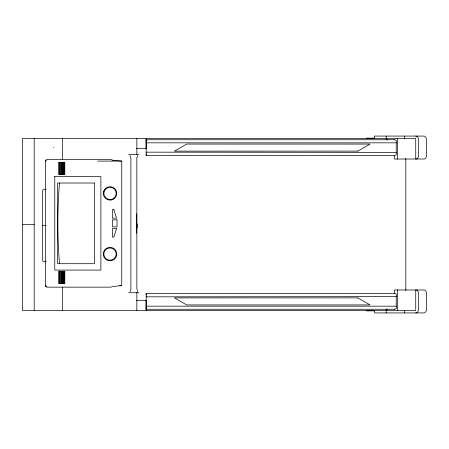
<?xml version="1.0" encoding="UTF-8"?>
<svg xmlns="http://www.w3.org/2000/svg" width="449" height="449" viewBox="0 0 449 449"><rect width="100%" height="100%" fill="white"/><g stroke="black" fill="none" stroke-linecap="round" stroke-linejoin="round"><path stroke-width="0.67" d="M146.121 141.025L146.133 139.757L395.013 139.746M146.183 154.125L146.178 155.326M146.133 139.953L146.172 155.365L395.013 155.365L396.04 155.006L396.467 154.125L396.467 152.363L146.183 152.16M146.183 296.84L396.467 296.637L396.467 294.875L396.04 293.994L395.013 293.635L146.172 293.635L146.133 309.047M136.715 233.222L136.715 213.735M137.366 157.189L137.72 155.5M130.042 291.727L130.889 289.364L130.889 157.863L130.042 155.5M121.224 285.626L112.267 286.574L111.212 287.147L46.55 287.147L45.574 285.626L45.574 161.096L45.961 160.141L46.668 159.575L111.212 159.575L112.267 160.141M45.714 161.096L46.023 160.141L45.703 161.096M396.231 142.827L396.231 152.363M396.231 296.637L396.231 306.173M357.831 151.117L370.111 144.067L186.7 144.067L174.42 151.117L357.831 151.117M387.128 139.841L387.7 139.746M394.794 309.254L396.338 308.373L396.467 306.173L146.183 306.173M366.451 138.152L374.825 138.152M146.183 142.827L396.467 142.827L396.338 140.627L394.794 139.746M53.526 147.659L53.846 147.659M136.373 148.647L146.559 148.647M128.745 154.484L139.016 154.484M112.211 160.141L121.752 161.096L121.752 285.626L119.675 285.626M97.618 161.096L121.752 161.096M54.346 176.642L100.885 176.642L100.885 270.074L54.772 270.074L54.772 176.642M46.32 189.59L43.284 189.618L42.683 190.398L42.683 260.746L43.284 261.526L46.32 261.554M22.45 224.5L34.191 224.5M42.689 225.572L46.196 225.572M128.745 292.737L139.016 292.737M357.831 297.883L174.42 297.883L186.7 304.933L370.111 304.933L357.831 297.883M136.373 300.353L146.559 300.353M395.013 309.254L146.133 309.254L146.121 307.975M366.451 310.848L374.825 310.848M387.7 309.254L387.128 309.159M106.952 259.365C109.781 261.015 113.692 259.96 115.309 257.12A6.09 6.045 87 0 0 115.309 250.991C113.165 247.001 106.845 247.001 104.701 250.991A6.106 6.078 -90 0 0 105.678 258.383L106.946 259.359M45.703 285.626L46.023 286.574L45.714 285.626M137.366 290.037L137.72 291.727M146.178 293.64L146.183 294.875M405.812 158.435L405.812 290.565M404.689 136.069L404.689 138.517M404.689 310.484L404.689 312.931M397.606 138.517L397.606 159.041M397.606 289.959L397.606 310.484M394.48 155.365L394.48 159.041L424.423 159.002A3.794 2.593 90 0 0 426.55 155.27L426.55 140.043A3.979 2.716 90 0 0 423.704 136.069L374.618 136.069L374.618 138.517M394.48 293.635L394.48 289.959L424.423 289.998A3.794 2.593 -90 0 1 426.55 293.73L426.55 308.957A3.979 2.716 -90 0 1 423.704 312.931L374.618 312.931L374.618 310.484M386.207 136.069L386.207 139.768M386.207 309.232L386.207 312.931M368.113 138.152L368.113 138.517M368.113 310.484L368.113 310.848M366.468 138.152L366.468 138.517M366.468 310.484L366.468 310.848M146.121 138.517L146.121 148.647M146.121 300.353L146.121 310.484M137.214 223.714L137.214 228.002M136.872 138.517L136.838 154.596M136.838 157.391L136.872 289.51M136.872 292.305L136.838 310.484M64.645 162.291L64.645 174.442M64.645 271.269L64.645 283.426M63.809 162.291L63.809 174.442M63.809 271.269L63.809 283.426M63.494 162.291L63.494 174.442M63.494 271.269L63.494 283.426M63.326 162.291L63.326 174.442M63.326 271.269L63.326 283.426M62.49 162.291L62.49 174.442M62.49 271.269L62.49 283.426M62.394 138.517L62.428 159.49M62.428 287.416L62.394 310.484M62.175 162.291L62.175 174.442M62.175 271.269L62.175 283.426M62.007 162.291L62.007 174.442M62.007 271.269L62.007 283.426M61.171 162.291L61.171 174.442M61.171 271.269L61.171 283.426M60.856 162.291L60.856 174.442M60.856 271.269L60.856 283.426M59.852 162.291L59.852 174.442M59.852 271.269L59.852 283.426M59.537 162.291L59.537 174.442M59.537 271.269L59.537 283.426M34.191 138.517L34.191 310.484M415.74 136.069A3.979 2.716 90 0 1 418.586 140.043L418.586 155.27A3.794 2.593 -90 0 1 416.459 159.002L415.74 159.041L415.74 138.517L22.45 138.517L22.45 310.484L415.74 310.484L415.74 289.959L416.459 289.998A3.794 2.593 90 0 1 418.586 293.73L418.586 308.957A3.979 2.716 -90 0 1 415.74 312.931M59.47 263.703A369.112 264.966 90 0 1 59.47 183.012M103.495 191.661C101.491 197.981 110.297 203.071 114.77 198.172A6.718 6.668 87 0 0 114.77 188.636C111.352 184.999 104.639 186.818 103.495 191.661M104.089 191.818C102.787 196.157 107.249 200.624 111.588 199.322A6.168 6.123 87 0 0 115.309 196.471A6.101 6.056 87 0 0 114.338 189.068C111.234 185.785 105.128 187.407 104.089 191.818M116.51 228.58L113.878 237.128L112.39 237.128L112.39 228.58L116.51 228.58M105.24 249.285L105.229 249.296A6.718 6.684 -90 0 0 105.24 258.82C108.209 261.879 113.771 261.183 115.842 257.429A6.707 6.662 87 0 0 114.77 249.285C112.239 246.714 107.771 246.714 105.24 249.285M64.813 162.291L58.533 162.291L58.533 174.442L64.813 174.442L64.813 162.291M94.341 183.012L57.624 183.012L57.624 263.709L94.341 263.709L94.341 183.012M113.878 209.588L112.39 209.588L112.39 218.141L116.51 218.141L113.878 209.588M117.032 219.847L112.39 219.847L112.39 226.874L117.032 226.874L117.032 219.847M64.813 271.269L58.533 271.269L58.533 283.426L64.813 283.426L64.813 271.269"/></g></svg>
